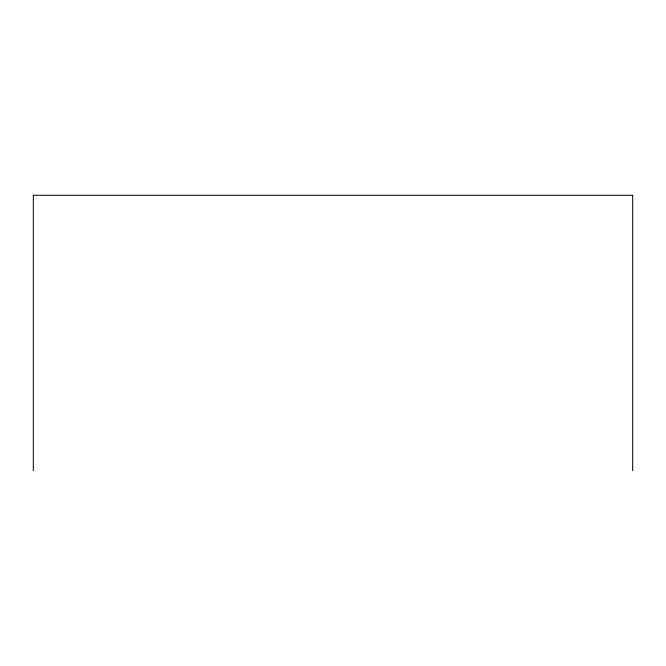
<?xml version="1.0" encoding="UTF-8"?>
<svg xmlns="http://www.w3.org/2000/svg" width="666" height="666" viewBox="0 0 666 666"><rect width="100%" height="100%" fill="white"/><g stroke="black" fill="none" stroke-linecap="round" stroke-linejoin="round"><path stroke-width="1" d="M632.7 470.72L632.7 195.28L33.3 195.28L33.3 470.72"/></g></svg>
